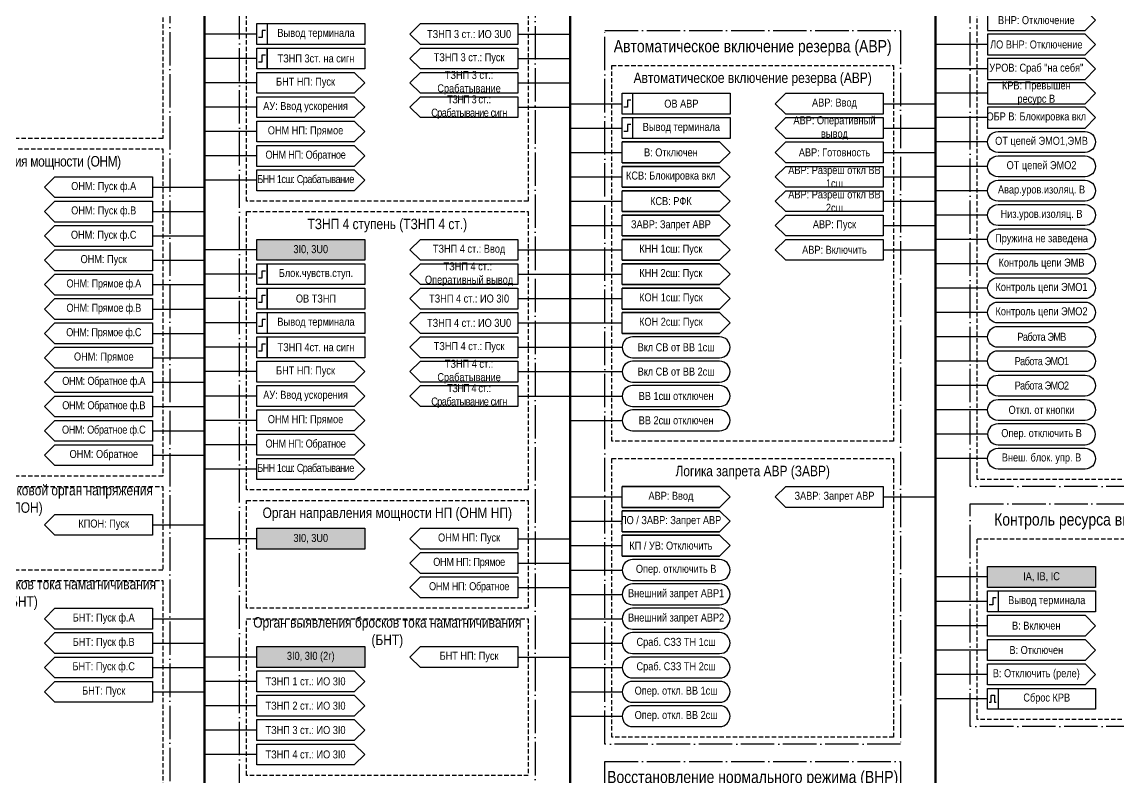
# Model space of a CAD drawing. Header units: millimetres. Extents: x 0 to 1150, y 0 to 1104.
# Drawn here: x 367.5 to 682.5, y 257.5 to 474.5 of the extents above; entities that cross this region are included whole.
import ezdxf

# ---------------------------------------------------------------- set-up
doc = ezdxf.new("R2010")
doc.units = ezdxf.units.MM
doc.linetypes.add('ACAD_ISO04W100', pattern=[30, 24, -3, 0, -3])
doc.linetypes.add('штриховая2', pattern=[0.375, 0.25, -0.125])
doc.layers.add('TEXT', color=7, linetype='Continuous', lineweight=25)
doc.styles.add('2.5_Gost_RD', font='ARIALN.TTF', dxfattribs={"height": 2.5})
doc.styles.add('3.5_Gost_RD', font='ARIALN.TTF', dxfattribs={"height": 3.5})

msp = doc.modelspace()

# ---------------------------------------------------------------- hatches: boundary and pattern name
at = {"ltscale": 100, "true_color": 0xf7941d}
h = msp.add_hatch(color=30, dxfattribs=at)
h.dxf.hatch_style = 1
h.paths.add_polyline_path([(435, 412), (466, 412), (466, 406), (435, 406)])
h = msp.add_hatch(color=30, dxfattribs=at)
h.dxf.hatch_style = 1
h.paths.add_polyline_path([(435, 329), (466, 329), (466, 323), (435, 323)])
h = msp.add_hatch(color=30, dxfattribs=at)
h.dxf.hatch_style = 1
h.paths.add_polyline_path([(645, 318), (676, 318), (676, 312), (645, 312)])
h = msp.add_hatch(color=30, dxfattribs=at)
h.dxf.hatch_style = 1
h.paths.add_polyline_path([(435, 295), (466, 295), (466, 289), (435, 289)])

# ---------------------------------------------------------------- linework, layer by layer
at = {"lineweight": 100, "ltscale": 100}
for p, q in [((420, 1009), (420, 39)), ((525, 1009), (525, 39)), ((630, 1009), (630, 39))]:
    msp.add_line(p, q, dxfattribs=at)
at = {"ltscale": 100}
for p, q in [((435, 471), (420, 471)), ((510, 471), (525, 471)), ((645, 468), (630, 468)), ((435, 464), (420, 464)), ((510, 464), (525, 464)), ((645, 461), (630, 461)), ((435, 457), (420, 457)), ((510, 457), (525, 457)), ((645, 454), (630, 454)), ((525, 451), (540, 451)), ((615, 451), (630, 451)), ((435, 450), (420, 450)), ((510, 450), (525, 450)), ((645, 447), (630, 447)), ((435, 443), (420, 443)), ((525, 444), (540, 444)), ((615, 444), (630, 444)), ((645, 440), (630, 440)), ((435, 436), (420, 436)), ((525, 437), (540, 437)), ((615, 437), (630, 437)), ((645, 433), (630, 433)), ((435, 429), (420, 429)), ((525, 430), (540, 430)), ((615, 430), (630, 430)), ((405, 427), (420, 427)), ((645, 426), (630, 426)), ((525, 423), (540, 423)), ((615, 423), (630, 423)), ((405, 420), (420, 420)), ((645, 419), (630, 419)), ((525, 416), (540, 416)), ((615, 416), (630, 416)), ((405, 413), (420, 413)), ((645, 412), (630, 412)), ((435, 409), (420, 409)), ((510, 409), (525, 409)), ((525, 409), (540, 409)), ((615, 409), (630, 409)), ((405, 406), (420, 406)), ((645, 405), (630, 405)), ((435, 402), (420, 402)), ((510, 402), (525, 402)), ((525, 402), (540, 402)), ((405, 399), (420, 399)), ((645, 398), (630, 398)), ((435, 395), (420, 395)), ((510, 395), (525, 395)), ((525, 395), (540, 395)), ((405, 392), (420, 392)), ((645, 391), (630, 391)), ((435, 388), (420, 388)), ((510, 388), (525, 388)), ((525, 388), (540, 388)), ((405, 385), (420, 385)), ((645, 384), (630, 384)), ((435, 381), (420, 381)), ((510, 381), (525, 381)), ((525, 381), (540, 381)), ((405, 378), (420, 378)), ((645, 377), (630, 377)), ((435, 374), (420, 374)), ((510, 374), (525, 374)), ((525, 374), (540, 374)), ((405, 371), (420, 371)), ((645, 370), (630, 370)), ((435, 367), (420, 367)), ((510, 367), (525, 367)), ((525, 367), (540, 367)), ((405, 364), (420, 364)), ((645, 363), (630, 363)), ((435, 360), (420, 360)), ((525, 360), (540, 360)), ((405, 357), (420, 357)), ((645, 356), (630, 356)), ((435, 353), (420, 353)), ((405, 350), (420, 350)), ((645, 349), (630, 349)), ((435, 346), (420, 346)), ((525, 338), (540, 338)), ((615, 338), (630, 338)), ((525, 331), (540, 331)), ((405, 330), (420, 330)), ((435, 326), (420, 326)), ((510, 326), (525, 326)), ((525, 324), (540, 324)), ((510, 319), (525, 319)), ((525, 317), (540, 317)), ((510, 312), (525, 312)), ((645, 315), (630, 315)), ((525, 310), (540, 310)), ((645, 308), (630, 308)), ((405, 303), (420, 303)), ((525, 303), (540, 303)), ((645, 301), (630, 301)), ((405, 296), (420, 296)), ((525, 296), (540, 296)), ((645, 294), (630, 294)), ((435, 292), (420, 292)), ((510, 292), (525, 292)), ((405, 289), (420, 289)), ((525, 289), (540, 289)), ((645, 287), (630, 287)), ((435, 285), (420, 285)), ((405, 282), (420, 282)), ((525, 282), (540, 282)), ((435, 278), (420, 278)), ((645, 280), (630, 280)), ((525, 275), (540, 275)), ((435, 271), (420, 271)), ((435, 264), (420, 264))]:
    msp.add_line(p, q, dxfattribs=at)
at = {"color": 251, "linetype": 'ACAD_ISO04W100', "lineweight": 30, "ltscale": 0.4, "true_color": 0x58595b}
for points in [[(325, 1004), (410, 1004), (410, 47), (325, 47)], [(430, 679), (515, 679), (515, 167), (430, 167)], [(640, 552), (725, 552), (725, 341), (640, 341)], [(535, 472), (620, 472), (620, 267), (535, 267)], [(640, 336), (725, 336), (725, 272), (640, 272)], [(535, 262), (620, 262), (620, 156), (535, 156)]]:
    msp.add_lwpolyline(points, close=True, dxfattribs=at)
at = {"linetype": 'штриховая2', "ltscale": 5}
for points in [[(327, 577), (408, 577), (408, 441), (327, 441)], [(642, 542), (723, 542), (723, 343), (642, 343)], [(432, 503), (513, 503), (513, 423), (432, 423)], [(537, 462), (618, 462), (618, 354), (537, 354)], [(327, 438), (408, 438), (408, 344), (327, 344)], [(432, 420), (513, 420), (513, 340), (432, 340)], [(537, 349), (618, 349), (618, 269), (537, 269)], [(327, 341), (408, 341), (408, 317), (327, 317)], [(432, 337), (513, 337), (513, 306), (432, 306)], [(642, 326), (723, 326), (723, 274), (642, 274)], [(327, 314), (408, 314), (408, 213), (327, 213)], [(432, 303), (513, 303), (513, 258), (432, 258)]]:
    msp.add_lwpolyline(points, close=True, dxfattribs=at)
at = {"ltscale": 100}
for points in [[(435, 474), (438, 474), (438, 468), (435, 468)], [(435, 474), (466, 474), (466, 468), (435, 468)], [(510, 474), (510, 468), (482, 468), (479, 471), (482, 474)], [(645, 471), (645, 465), (673, 465), (676, 468), (673, 471)], [(435, 467), (438, 467), (438, 461), (435, 461)], [(438, 467), (466, 467), (466, 461), (438, 461)], [(479, 464), (482, 467), (510, 467), (510, 461), (482, 461)], [(645, 464), (645, 458), (673, 458), (676, 461), (673, 464)], [(463, 460), (466, 457), (463, 454), (435, 454), (435, 460)], [(479, 457), (482, 460), (510, 460), (510, 454), (482, 454)], [(540, 454), (543, 454), (543, 448), (540, 448)], [(540, 454), (571, 454), (571, 448), (540, 448)], [(615, 454), (615, 448), (587, 448), (584, 451), (587, 454)], [(463, 453), (466, 450), (463, 447), (435, 447), (435, 453)], [(479, 450), (482, 453), (510, 453), (510, 447), (482, 447)], [(645, 450), (645, 444), (673, 444), (676, 447), (673, 450)], [(463, 446), (466, 443), (463, 440), (435, 440), (435, 446)], [(540, 447), (543, 447), (543, 441), (540, 441)], [(540, 447), (571, 447), (571, 441), (540, 441)], [(615, 447), (615, 441), (587, 441), (584, 444), (587, 447)], [(463, 439), (466, 436), (463, 433), (435, 433), (435, 439)], [(587, 440), (615, 440), (615, 434), (587, 434), (584, 437)], [(463, 432), (466, 429), (463, 426), (435, 426), (435, 432)], [(587, 433), (615, 433), (615, 427), (587, 427), (584, 430)], [(377, 430), (405, 430), (405, 424), (377, 424), (374, 427)], [(587, 426), (615, 426), (615, 420), (587, 420), (584, 423)], [(377, 423), (405, 423), (405, 417), (377, 417), (374, 420)], [(587, 419), (615, 419), (615, 413), (587, 413), (584, 416)], [(377, 416), (405, 416), (405, 410), (377, 410), (374, 413)], [(435, 412), (466, 412), (466, 406), (435, 406)], [(510, 412), (510, 406), (482, 406), (479, 409), (482, 412)], [(587, 412), (615, 412), (615, 406), (587, 406), (584, 409)], [(377, 409), (405, 409), (405, 403), (377, 403), (374, 406)], [(435, 405), (438, 405), (438, 399), (435, 399)], [(438, 405), (466, 405), (466, 399), (438, 399)], [(510, 399), (482, 399), (479, 402), (482, 405), (510, 405)], [(377, 402), (405, 402), (405, 396), (377, 396), (374, 399)], [(435, 398), (438, 398), (438, 392), (435, 392)], [(438, 398), (466, 398), (466, 392), (438, 392)], [(510, 398), (510, 392), (482, 392), (479, 395), (482, 398)], [(377, 395), (405, 395), (405, 389), (377, 389), (374, 392)], [(435, 391), (438, 391), (438, 385), (435, 385)], [(435, 391), (466, 391), (466, 385), (435, 385)], [(510, 391), (510, 385), (482, 385), (479, 388), (482, 391)], [(377, 388), (405, 388), (405, 382), (377, 382), (374, 385)], [(435, 384), (438, 384), (438, 378), (435, 378)], [(438, 384), (466, 384), (466, 378), (438, 378)], [(479, 381), (482, 384), (510, 384), (510, 378), (482, 378)], [(377, 381), (405, 381), (405, 375), (377, 375), (374, 378)], [(463, 377), (466, 374), (463, 371), (435, 371), (435, 377)], [(479, 374), (482, 377), (510, 377), (510, 371), (482, 371)], [(377, 374), (405, 374), (405, 368), (377, 368), (374, 371)], [(463, 370), (466, 367), (463, 364), (435, 364), (435, 370)], [(479, 367), (482, 370), (510, 370), (510, 364), (482, 364)], [(377, 367), (405, 367), (405, 361), (377, 361), (374, 364)], [(463, 363), (466, 360), (463, 357), (435, 357), (435, 363)], [(377, 360), (405, 360), (405, 354), (377, 354), (374, 357)], [(463, 356), (466, 353), (463, 350), (435, 350), (435, 356)], [(377, 353), (405, 353), (405, 347), (377, 347), (374, 350)], [(463, 349), (466, 346), (463, 343), (435, 343), (435, 349)], [(615, 341), (615, 335), (587, 335), (584, 338), (587, 341)], [(405, 327), (377, 327), (374, 330), (377, 333), (405, 333)], [(435, 329), (466, 329), (466, 323), (435, 323)], [(510, 323), (482, 323), (479, 326), (482, 329), (510, 329)], [(510, 316), (482, 316), (479, 319), (482, 322), (510, 322)], [(510, 309), (482, 309), (479, 312), (482, 315), (510, 315)], [(645, 318), (676, 318), (676, 312), (645, 312)], [(645, 311), (648, 311), (648, 305), (645, 305)], [(645, 311), (676, 311), (676, 305), (645, 305)], [(405, 306), (405, 300), (377, 300), (374, 303), (377, 306)], [(673, 298), (645, 298), (645, 304), (673, 304), (676, 301)], [(405, 299), (405, 293), (377, 293), (374, 296), (377, 299)], [(673, 291), (645, 291), (645, 297), (673, 297), (676, 294)], [(435, 295), (466, 295), (466, 289), (435, 289)], [(510, 289), (482, 289), (479, 292), (482, 295), (510, 295)], [(405, 292), (405, 286), (377, 286), (374, 289), (377, 292)], [(673, 284), (645, 284), (645, 290), (673, 290), (676, 287)], [(405, 285), (405, 279), (377, 279), (374, 282), (377, 285)], [(645, 283), (648, 283), (648, 277), (645, 277)], [(645, 283), (676, 283), (676, 277), (645, 277)]]:
    msp.add_lwpolyline(points, close=True, dxfattribs=at)
at = {"lineweight": 30, "ltscale": 100}
for points in [[(437.5, 472), (436.5, 472), (436.5, 470), (435.5, 470)], [(435.5, 463), (436.5, 463), (436.5, 465), (437.5, 465)], [(542.5, 452), (541.5, 452), (541.5, 450), (540.5, 450)], [(542.5, 445), (541.5, 445), (541.5, 443), (540.5, 443)], [(435.5, 401), (436.5, 401), (436.5, 403), (437.5, 403)], [(435.5, 394), (436.5, 394), (436.5, 396), (437.5, 396)], [(437.5, 389), (436.5, 389), (436.5, 387), (435.5, 387)], [(435.5, 380), (436.5, 380), (436.5, 382), (437.5, 382)], [(647.5, 309), (646.5, 309), (646.5, 307), (645.5, 307)], [(645.5, 279), (646, 279), (646, 281), (647, 281), (647, 279), (647.5, 279)]]:
    msp.add_lwpolyline(points, dxfattribs=at)
at = {"ltscale": 100}
for points in [[(648, 437, -1), (648, 443), (673, 443, -1), (673, 437)], [(648, 430, -1), (648, 436), (673, 436, -1), (673, 430)], [(648, 423, -1), (648, 429), (673, 429, -1), (673, 423)], [(648, 416, -1), (648, 422), (673, 422, -1), (673, 416)], [(648, 409, -1), (648, 415), (673, 415, -1), (673, 409)], [(648, 402, -1), (648, 408), (673, 408, -1), (673, 402)], [(648, 395, -1), (648, 401), (673, 401, -1), (673, 395)], [(648, 388, -1), (648, 394), (673, 394, -1), (673, 388)], [(648, 381, -1), (648, 387), (673, 387, -1), (673, 381)], [(543, 378), (568, 378, 1), (568, 384), (543, 384, 1)], [(648, 374, -1), (648, 380), (673, 380, -1), (673, 374)], [(543, 371), (568, 371, 1), (568, 377), (543, 377, 1)], [(648, 367, -1), (648, 373), (673, 373, -1), (673, 367)], [(543, 364), (568, 364, 1), (568, 370), (543, 370, 1)], [(648, 360, -1), (648, 366), (673, 366, -1), (673, 360)], [(543, 357), (568, 357, 1), (568, 363), (543, 363, 1)], [(648, 353), (673, 353, 1), (673, 359), (648, 359, 1)], [(648, 346, -1), (648, 352), (673, 352, -1), (673, 346)], [(543, 314), (568, 314, 1), (568, 320), (543, 320, 1)], [(543, 307), (568, 307, 1), (568, 313), (543, 313, 1)], [(543, 300), (568, 300, 1), (568, 306), (543, 306, 1)], [(543, 293), (568, 293, 1), (568, 299), (543, 299, 1)], [(543, 286), (568, 286, 1), (568, 292), (543, 292, 1)], [(543, 279), (568, 279, 1), (568, 285), (543, 285, 1)], [(543, 272), (568, 272, 1), (568, 278), (543, 278, 1)]]:
    msp.add_lwpolyline(points, format="xyb", close=True, dxfattribs=at)
for points in [[(540, 434), (568, 434), (571, 437), (568, 440), (540, 440), (568, 440), (571, 437), (568, 434), (540, 434), (540, 440)], [(540, 427), (568, 427), (571, 430), (568, 433), (540, 433), (568, 433), (571, 430), (568, 427), (540, 427), (540, 433)], [(540, 420), (568, 420), (571, 423), (568, 426), (540, 426), (568, 426), (571, 423), (568, 420), (540, 420), (540, 426)], [(540, 413), (568, 413), (571, 416), (568, 419), (540, 419), (568, 419), (571, 416), (568, 413), (540, 413), (540, 419)], [(540, 406), (568, 406), (571, 409), (568, 412), (540, 412), (568, 412), (571, 409), (568, 406), (540, 406), (540, 412)], [(540, 399), (568, 399), (571, 402), (568, 405), (540, 405), (568, 405), (571, 402), (568, 399), (540, 399), (540, 405)], [(540, 392), (568, 392), (571, 395), (568, 398), (540, 398), (568, 398), (571, 395), (568, 392), (540, 392), (540, 398)], [(540, 385), (568, 385), (571, 388), (568, 391), (540, 391), (568, 391), (571, 388), (568, 385), (540, 385), (540, 391)], [(540, 335), (568, 335), (571, 338), (568, 341), (540, 341), (568, 341), (571, 338), (568, 335), (540, 335), (540, 341)], [(540, 328), (568, 328), (571, 331), (568, 334), (540, 334), (568, 334), (571, 331), (568, 328), (540, 328), (540, 334)], [(540, 321), (568, 321), (571, 324), (568, 327), (540, 327), (568, 327), (571, 324), (568, 321), (540, 321), (540, 327)], [(435, 288), (463, 288), (466, 285), (463, 282), (435, 282), (435, 288)], [(435, 281), (463, 281), (466, 278), (463, 275), (435, 275), (435, 281)], [(435, 274), (463, 274), (466, 271), (463, 268), (435, 268), (435, 274)], [(435, 267), (463, 267), (466, 264), (463, 261), (435, 261), (435, 267)]]:
    msp.add_lwpolyline(points, dxfattribs=at)
at = {"layer": 'TEXT', "ltscale": 100}
for points in [[(645, 478), (645, 472), (673, 472), (676, 475), (673, 478)], [(645, 457), (645, 451), (673, 451), (676, 454), (673, 457)]]:
    msp.add_lwpolyline(points, close=True, dxfattribs=at)

# ---------------------------------------------------------------- texts
at = {"color": 30, "ltscale": 100, "attachment_point": 5, "style": '3.5_Gost_RD'}
for s, insert, char_height, width in [('{\\C30;\\c1938679;Автоматическое включение резерва (АВР)}', (577.5, 467), 3.5, 85), ('\\pt147;Автоматическое включение резерва (АВР)', (577.5, 458), 3, 81), ('\\pt147;{\\T0.95;\\C30;\\c1938679;Орган направления мощности (ОНМ)}', (367.5, 434), 3, 81), ('{\\C30;\\c1938679;ТЗНП 4 ступень (ТЗНП 4 ст.)}', (472.5, 416), 3, 81), ('\\pt147;Логика запрета АВР (ЗАВР)', (577.5, 345), 3, 81), ('{\\C30;\\c1938679;Комбинированный пусковой орган напряжения (КПОН)}', (367.5, 337), 3, 81), ('\\pt147;{\\C30;\\c1938679;Орган направления мощности НП (ОНМ НП)}', (472.5, 333), 3, 81), ('\\pt108.5;Контроль ресурса выключателя (КРВ)', (682.5, 331), 3.5, 85), ('{\\C30;\\c1938679;Орган выявления бросков тока намагничивания (БНТ)}', (367.5, 310), 3, 81), ('{\\C30;\\c1938679;Орган выявления бросков тока намагничивания (БНТ)}', (472.5, 299), 3, 81), ('{\\C30;\\c1938679;Восстановление нормального режима (ВНР)}', (577.5, 257), 3.5, 85)]:
    msp.add_mtext(s, dxfattribs=dict(at, insert=insert, char_height=char_height, width=width))
at = {"ltscale": 100, "char_height": 2.3, "attachment_point": 5, "style": '2.5_Gost_RD'}
for s, insert, width in [('ЛО ВНР: Отключение', (659, 468), 28), ('УРОВ: Сраб "на себя"', (659, 461), 28), ('\\pt25.3;БНТ НП: Пуск', (449, 457), 28), ('ОНМ: Пуск ф.А ', (391, 427), 28), ('ОНМ: Пуск ф.В', (391, 420), 28), ('ОНМ: Пуск ф.С', (391, 413), 28), ('ОНМ: Пуск', (391, 406), 27.874), ('{\\T0.95;ОНМ: Прямое ф.А}', (391, 399), 28), ('{\\T0.95;ОНМ: Прямое ф.В}', (391, 392), 28), ('{\\T0.95;ОНМ: Прямое ф.С}', (391, 385), 28), ('ОНМ: Прямое', (391.03, 378), 27.937), ('\\pt25.3;БНТ НП: Пуск', (449, 374), 28), ('{\\T0.95;ОНМ: Обратное ф.А}', (391, 371), 28), ('{\\T0.95;ОНМ: Обратное ф.В}', (391, 364), 28), ('{\\T0.95;ОНМ: Обратное ф.С}', (391, 357), 28), ('Опер. отключить В', (660.5, 356), 31), ('\\pt23;ОНМ: Обратное', (391.03, 350), 27.937), ('КПОН: Пуск', (391, 330), 28), ('БНТ: Пуск ф.А', (391, 303), 28), ('В: Включен', (659, 301), 28), ('БНТ: Пуск ф.В', (391, 296), 28), ('БНТ НП: Пуск', (496, 292), 28), ('В: Отключен', (659, 294), 28), ('БНТ: Пуск ф.С', (391, 289), 28), ('В: Отключить (реле)', (659, 287), 28), ('БНТ: Пуск', (391, 282), 28), ('Сброс КРВ', (662, 280), 28)]:
    msp.add_mtext(s, dxfattribs=dict(at, insert=insert, width=width))
at = {"color": 0, "ltscale": 100, "char_height": 2.3, "width": 28, "attachment_point": 5, "style": '2.5_Gost_RD'}
for s, insert in [('{\\C256;ОНМ НП: Пуск }', (496, 326)), ('{\\T0.95;\\C256;ОНМ НП: Прямое}', (496, 319)), ('{\\T0.95;\\C256;ОНМ НП: Обратное}', (496, 312))]:
    msp.add_mtext(s, dxfattribs=dict(at, insert=insert))
at = {"layer": 'TEXT', "ltscale": 100, "char_height": 2.3, "attachment_point": 5, "style": '2.5_Gost_RD'}
for s, insert, width in [('ВНР: Отключение', (659, 475), 28), ('ТЗНП 3 ст.: ИО 3U0', (496, 471), 28), ('ТЗНП 3 ст.: Пуск', (496, 464), 28), ('ТЗНП 3 ст.: Срабатывание', (496, 457), 28), ('КРВ: Превышен ресурс В', (659, 454), 28), ('АУ: Ввод ускорения', (449, 450), 28), ('{\\T0.9;ТЗНП 3 ст.: Срабатывание сигн}', (496, 450), 28), ('ОВ АВР', (557, 451), 28), ('АВР: Ввод', (601, 451), 28), ('АВР: Оперативный вывод', (601, 444), 28), ('ОБР В: Блокировка вкл', (659, 447), 28), ('ОНМ НП: Прямое', (449, 443), 28), ('Вывод терминала', (557, 444), 28), ('ОТ цепей ЭМО1,ЭМВ', (660.5, 440), 31), ('В: Отключен', (554, 437), 28), ('АВР: Готовность', (601, 437), 28), ('{\\T0.95;ОНМ НП: Обратное}', (449, 436), 28), ('АВР: Разреш откл ВВ 1сш', (601, 430), 28), ('ОТ цепей ЭМО2', (660.5, 433), 31), ('{\\T0.9;БНН 1сш: Срабатывание}', (449, 429), 28), ('КСВ: Блокировка вкл', (554, 430), 28), ('АВР: Разреш откл ВВ 2сш', (601, 423), 28), ('Авар.уров.изоляц. В', (660.5, 426), 31), ('КСВ: РФК', (554, 423), 28), ('Низ.уров.изоляц. В', (660.5, 419), 31), ('ЗАВР: Запрет АВР', (554, 416), 28), ('АВР: Пуск', (601, 416), 28), ('Пружина не заведена', (660.5, 412), 31), ('ТЗНП 4 ст.: Ввод', (496, 409), 28), ('КНН 1сш: Пуск', (554, 409), 28), ('АВР: Включить', (601, 409), 28), ('Контроль цепи ЭМВ', (660.5, 405), 31), ('ТЗНП 4 ст.:  Оперативный вывод', (496, 402), 28), ('КНН 2сш: Пуск', (554, 402), 28), ('ТЗНП 4 ст.: ИО 3I0', (496, 395), 28), ('КОН 1сш: Пуск', (554, 395), 28), ('Контроль цепи ЭМО2', (660.5, 391), 31), ('ТЗНП 4 ст.: ИО 3U0', (496, 388), 28), ('КОН 2сш: Пуск', (554, 388), 28), ('{\\T0.9;Работа ЭМВ}', (660.5, 384), 31), ('ТЗНП 4 ст.: Пуск', (496, 381), 28), ('Вкл СВ от ВВ 1сш', (555.5, 381), 31), ('{\\T0.9;Работа ЭМО1}', (660.5, 377), 31), ('ТЗНП 4 ст.: Срабатывание', (496, 374), 28), ('Вкл СВ от ВВ 2сш', (555.5, 374), 31), ('{\\T0.9;ТЗНП 4 ст.: Срабатывание сигн}', (496, 367), 28), ('{\\T0.9;Работа ЭМО2}', (660.5, 370), 31), ('АУ: Ввод ускорения', (449, 367), 28), ('ВВ 1сш отключен', (555.5, 367), 31), ('Откл. от кнопки', (660.5, 363), 31), ('ОНМ НП: Прямое', (449, 360), 28), ('ВВ 2сш отключен', (555.5, 360), 31), ('{\\T0.95;ОНМ НП: Обратное}', (449, 353), 28), ('Внеш. блок. упр. В', (660.5, 349), 31), ('{\\T0.9;БНН 1сш: Срабатывание}', (449, 346), 28), ('АВР: Ввод', (554, 338), 28), ('ЗАВР: Запрет АВР', (601, 338), 28), ('ЛО / ЗАВР: Запрет АВР', (554, 331), 28), ('КП / УВ: Отключить', (554, 324), 28), ('Опер. отключить В', (555.5, 317), 31), ('Внешний запрет АВР1', (555.5, 310), 31), ('Вывод терминала', (662, 308), 28), ('Внешний запрет АВР2', (555.5, 303), 31), ('Сраб. СЗЗ ТН 1сш', (555.5, 296), 31), ('Сраб. СЗЗ ТН 2сш', (555.5, 289), 31), ('ТЗНП 1 ст.: ИО 3I0', (449, 285), 28), ('Опер. откл. ВВ 1сш', (555.5, 282), 31), ('ТЗНП 2 ст.: ИО 3I0', (449, 278), 28), ('Опер. откл. ВВ 2сш', (555.5, 275), 31), ('ТЗНП 3 ст.: ИО 3I0', (449, 271), 28), ('ТЗНП 4 ст.: ИО 3I0', (449, 264), 28)]:
    msp.add_mtext(s, dxfattribs=dict(at, insert=insert, width=width))
at = {"layer": 'TEXT', "color": 0, "ltscale": 100, "char_height": 2.3, "attachment_point": 5, "style": '2.5_Gost_RD'}
for s, insert, width in [('{\\C256;Вывод терминала}', (452, 471), 28), ('{\\C256;ТЗНП 3ст. на сигн}', (452, 464), 28), ('{\\C256;3I0, 3U0}', (450.5, 409), 31), ('{\\C256;Блок.чувств.ступ.}', (452, 402), 28), ('{\\C256;Контроль цепи ЭМО1}', (660.5, 398), 31), ('{\\C256;ОВ ТЗНП}', (452, 395), 28), ('{\\C256;Вывод терминала}', (452, 388), 28), ('{\\C256;ТЗНП 4ст. на сигн}', (452, 381), 28), ('{\\C256;3I0, 3U0}', (450.5, 326), 31), ('{\\C256;IA, IB, IC}', (660.5, 315), 31), ('{\\C256;3I0, 3I0 (2г)}', (450.5, 292), 31)]:
    msp.add_mtext(s, dxfattribs=dict(at, insert=insert, width=width))

doc.saveas('drawing.dxf')
